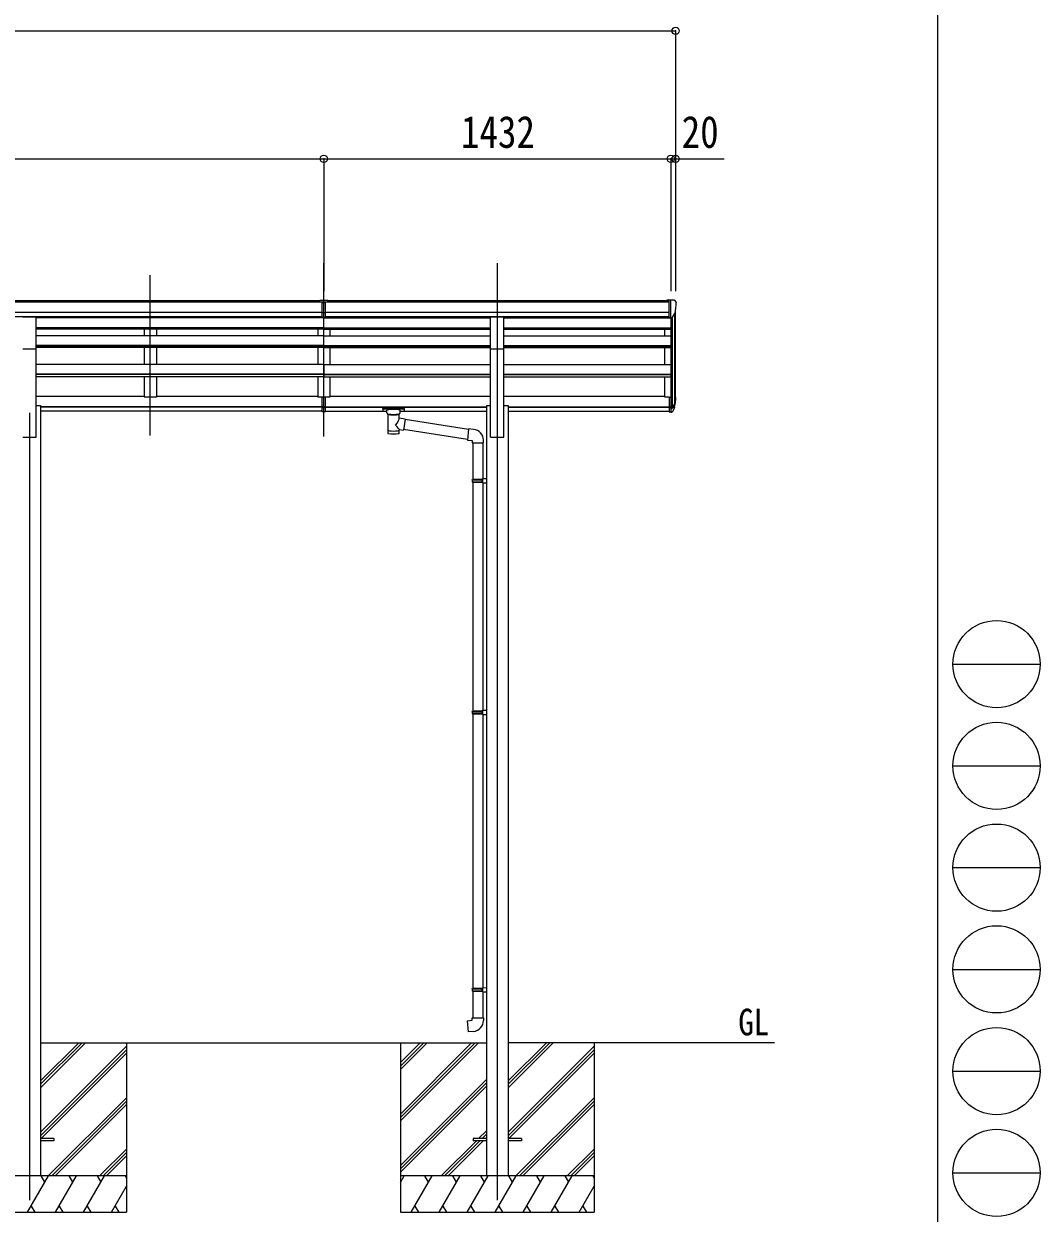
# Model space of a CAD drawing. Units: millimetres at full size, sheet at 1:30. Extents: x -8385 to 8479, y -5853 to 5787.
# Drawn here: x 4284 to 8479, y -3349 to 1561 of the extents above; entities that cross this region are included whole.
import ezdxf
from ezdxf.enums import TextEntityAlignment as Align

# ---------------------------------------------------------------- set-up
doc = ezdxf.new("R2010")
doc.units = ezdxf.units.MM
doc.header["$LTSCALE"] = 30
doc.header["$PDMODE"] = 32
doc.header["$PDSIZE"] = 30
for name, color, linetype, lineweight in [('0-0_0', 7, 'Continuous', 9), ('0-1_本体', 4, 'Continuous', 9), ('0-2_部品', 7, 'Continuous', 9), ('0-8_PARTS2', 2, 'Continuous', 9), ('0-A_寸法', 6, 'Continuous', 9), ('F-0_240', 7, 'Continuous', 9)]:
    doc.layers.add(name, color=color, linetype=linetype, lineweight=lineweight)
doc.styles.add('ＭＳ ゴシック', font='')
doc.styles.get('ＭＳ ゴシック').set_extended_font_data('MS Gothic')

msp = doc.modelspace()

# ---------------------------------------------------------------- linework, layer by layer
at = {"layer": '0-0_0'}
for p, q in [((4353.33, -2831.1), (4538.96, -2645.47)), ((4353.33, -2816.96), (4524.82, -2645.47)), ((4353.33, -2802.82), (4510.68, -2645.47)), ((4353.33, -2645.47), (6192.93, -2645.47)), ((4708.13, -2645.47), (4708.13, -3345.47)), ((5838.13, -2645.47), (5838.13, -3345.47)), ((5838.13, -2939.65), (6132.31, -2645.47)), ((5838.13, -2953.79), (6146.45, -2645.47)), ((5838.13, -2967.93), (6160.59, -2645.47)), ((5838.13, -2755.8), (5948.46, -2645.47)), ((5838.13, -2741.66), (5934.32, -2645.47)), ((5838.13, -2727.52), (5920.18, -2645.47)), ((7381.61, -2645.47), (6283.33, -2645.47)), ((6283.33, -2831.1), (6468.96, -2645.47)), ((6283.33, -2816.96), (6454.82, -2645.47)), ((6283.33, -2802.82), (6440.68, -2645.47)), ((6638.13, -2645.47), (6638.13, -3345.47)), ((4353.33, -3014.95), (4708.13, -2660.15)), ((4353.33, -3029.09), (4708.13, -2674.29)), ((4355.59, -3040.97), (4708.13, -2688.44)), ((6283.33, -3014.95), (6638.13, -2660.15)), ((6283.33, -3029.09), (6638.13, -2674.29)), ((6285.59, -3040.97), (6638.13, -2688.44)), ((5838.13, -3151.78), (6192.93, -2796.98)), ((5838.13, -3165.92), (6192.93, -2811.13)), ((5838.13, -3180.07), (6192.93, -2825.27)), ((4384.94, -3195.47), (4708.13, -2872.28)), ((4399.08, -3195.47), (4708.13, -2886.43)), ((6314.94, -3195.47), (6638.13, -2872.28)), ((6329.08, -3195.47), (6638.13, -2886.43)), ((4413.23, -3195.47), (4708.13, -2900.57)), ((6343.22, -3195.47), (6638.13, -2900.57)), ((6161.07, -3040.97), (6192.93, -3009.11)), ((6175.21, -3040.97), (6192.93, -3023.26)), ((6189.36, -3040.97), (6192.93, -3037.4)), ((4597.07, -3195.47), (4708.13, -3084.41)), ((6006.57, -3195.47), (6152.07, -3049.97)), ((6020.71, -3195.47), (6166.21, -3049.97)), ((6034.86, -3195.47), (6180.36, -3049.97)), ((6527.07, -3195.47), (6638.13, -3084.41)), ((4611.22, -3195.47), (4708.13, -3098.56)), ((4625.36, -3195.47), (4708.13, -3112.7)), ((6541.21, -3195.47), (6638.13, -3098.56)), ((6555.36, -3195.47), (6638.13, -3112.7)), ((4708.13, -3195.47), (3908.13, -3195.47)), ((4299.29, -3345.47), (4385.89, -3195.47)), ((4370.89, -3221.45), (4355.89, -3195.47)), ((4414.76, -3345.47), (4501.36, -3195.47)), ((4486.36, -3221.45), (4471.36, -3195.47)), ((4530.23, -3345.47), (4616.83, -3195.47)), ((4586.83, -3195.47), (4601.83, -3221.45)), ((4645.7, -3345.47), (4708.13, -3237.33)), ((4702.3, -3195.47), (4708.13, -3205.57)), ((6638.13, -3195.47), (5838.13, -3195.47)), ((5838.13, -3222.98), (5854.01, -3195.47)), ((5882.88, -3345.47), (5969.48, -3195.47)), ((5954.48, -3221.45), (5939.48, -3195.47)), ((5998.35, -3345.47), (6084.95, -3195.47)), ((6069.95, -3221.45), (6054.95, -3195.47)), ((6113.82, -3345.47), (6200.42, -3195.47)), ((6185.42, -3221.45), (6170.42, -3195.47)), ((6229.29, -3345.47), (6315.89, -3195.47)), ((6300.89, -3221.45), (6285.89, -3195.47)), ((6344.76, -3345.47), (6431.36, -3195.47)), ((6416.36, -3221.45), (6401.36, -3195.47)), ((6460.23, -3345.47), (6546.83, -3195.47)), ((6516.83, -3195.47), (6531.83, -3221.45)), ((6575.7, -3345.47), (6638.13, -3237.33)), ((6632.3, -3195.47), (6638.13, -3205.57)), ((4314.29, -3319.49), (4329.29, -3345.47)), ((4429.76, -3319.49), (4444.76, -3345.47)), ((4545.23, -3319.49), (4560.23, -3345.47)), ((4660.7, -3319.49), (4675.7, -3345.47)), ((5897.88, -3319.49), (5912.87, -3345.47)), ((6013.35, -3319.49), (6028.34, -3345.47)), ((6128.82, -3319.49), (6143.82, -3345.47)), ((6244.29, -3319.49), (6259.29, -3345.47)), ((6359.76, -3319.49), (6374.76, -3345.47)), ((6475.23, -3319.49), (6490.23, -3345.47)), ((6590.7, -3319.49), (6605.69, -3345.47)), ((3908.13, -3345.47), (4708.13, -3345.47)), ((5838.13, -3345.47), (6638.13, -3345.47))]:
    msp.add_line(p, q, dxfattribs=at)
at = {"layer": '0-1_本体'}
for p, q in [((-199.37, 418.65), (5505.63, 418.65)), ((-199.37, 413.3), (5505.63, 413.3)), ((5538.63, 418.65), (6947.63, 418.65)), ((5538.63, 413.3), (6947.63, 413.3)), ((-199.37, 369.77), (5515.63, 369.77)), ((-199.37, 352.1), (5515.63, 352.1)), ((5515.63, 349.61), (4335.63, 349.61)), ((5522.13, 347.26), (4335.63, 347.26)), ((4781.13, 349.73), (4781.13, 347.26)), ((4831.13, 349.73), (4831.13, 347.26)), ((5497.13, 349.73), (5497.13, 347.26)), ((5522.13, 299.98), (5522.13, 347.26)), ((5522.13, 347.26), (6210.63, 347.26)), ((5528.63, 369.77), (6947.63, 369.77)), ((5528.63, 352.1), (6947.63, 352.1)), ((5528.63, 349.61), (6210.63, 349.61)), ((5547.13, 349.73), (5547.13, 347.26)), ((6265.63, 349.61), (6947.63, 349.61)), ((6265.63, 347.26), (6954.13, 347.26)), ((6954.13, 347.27), (6954.13, 19.82)), ((6960.13, 347.74), (6960.13, -24.61)), ((6969.85, 363.1), (6969.85, -6.61)), ((6974.13, 17.65), (6974.13, 381.9)), ((5522.13, 305.07), (4335.63, 305.07)), ((5522.13, 303.67), (4335.63, 303.67)), ((5522.13, 299.98), (4335.63, 299.98)), ((4781.13, 299.98), (4781.13, 272.74)), ((4831.13, 299.98), (4831.13, 272.74)), ((5497.13, 299.98), (5497.13, 272.74)), ((5522.13, 305.07), (6210.63, 305.07)), ((5522.13, 303.67), (6210.63, 303.67)), ((5522.13, 299.98), (6210.63, 299.98)), ((5547.13, 299.98), (5547.13, 272.74)), ((6265.63, 305.07), (6954.13, 305.07)), ((6265.63, 303.67), (6954.13, 303.67)), ((6265.63, 299.98), (6954.13, 299.98)), ((6929.13, 272.74), (6929.13, 299.98)), ((5522.13, 272.74), (4335.63, 272.74)), ((6265.63, 272.74), (6954.13, 272.74)), ((5522.13, 232.01), (4335.63, 232.01)), ((5522.13, 230.52), (4335.63, 230.52)), ((5522.13, 223.71), (4335.63, 223.71)), ((4335.63, -145.47), (4335.63, 218.47)), ((4781.13, 223.71), (4781.13, 154.22)), ((4831.13, 223.71), (4831.13, 154.22)), ((5497.13, 223.71), (5497.13, 154.22)), ((5522.13, 232.01), (6210.63, 232.01)), ((5522.13, 230.52), (6210.63, 230.52)), ((5522.13, 223.71), (6210.63, 223.71)), ((5547.13, 223.71), (5547.13, 154.22)), ((6210.63, -145.47), (6210.63, 218.47)), ((6265.63, 232.01), (6954.13, 232.01)), ((6265.63, 230.52), (6954.13, 230.52)), ((6265.63, 223.71), (6954.13, 223.71)), ((6265.63, -145.47), (6265.63, 218.47)), ((6929.13, 154.22), (6929.13, 223.71)), ((5522.13, 154.22), (4335.63, 154.22)), ((5522.13, 154.22), (5522.13, 103.95)), ((5522.13, 154.22), (6210.63, 154.22)), ((6265.63, 154.22), (6954.13, 154.22)), ((5522.13, 114.91), (4335.63, 114.91)), ((5522.13, 113.43), (4335.63, 113.43)), ((5522.13, 103.95), (4335.63, 103.95)), ((4781.13, 103.95), (4781.13, 19)), ((4831.13, 103.95), (4831.13, 19)), ((5497.13, 103.95), (5497.13, 19)), ((5522.13, 114.91), (6210.63, 114.91)), ((5522.13, 113.43), (6210.63, 113.43)), ((5522.13, 103.95), (6210.63, 103.95)), ((6265.63, 114.91), (6954.13, 114.91)), ((6265.63, 113.43), (6954.13, 113.43)), ((6265.63, 103.95), (6954.13, 103.95)), ((6929.13, 19), (6929.13, 103.95)), ((4335.63, 23.8), (4781.13, 23.8)), ((4831.13, 19), (4781.13, 19)), ((4831.13, 23.8), (5497.13, 23.8)), ((5547.13, 23.8), (6210.63, 23.8)), ((6265.63, 23.8), (6929.13, 23.8)), ((6947.63, 19), (6929.13, 19)), ((4335.63, -15.47), (4353.33, -15.47)), ((4353.33, -15.47), (4353.33, -3195.47)), ((5515.63, -20.51), (4353.33, -20.51)), ((5515.63, -21.89), (4353.33, -21.89)), ((5515.63, -39.07), (4353.33, -39.07)), ((5528.63, -20.51), (6192.93, -20.51)), ((5528.63, -21.89), (6192.93, -21.89)), ((5528.63, -39.07), (5782.63, -39.07)), ((5836.63, -39.07), (6192.93, -39.07)), ((6192.93, -15.47), (6210.63, -15.47)), ((6192.93, -15.47), (6192.93, -3195.47)), ((6265.63, -15.47), (6283.33, -15.47)), ((6283.33, -15.47), (6283.33, -3195.47)), ((6283.33, -20.51), (6947.63, -20.51)), ((6283.33, -21.89), (6947.63, -21.89)), ((6283.33, -39.07), (6947.63, -39.07)), ((4280.63, -145.47), (4335.63, -145.47)), ((6210.63, -145.47), (6265.63, -145.47))]:
    msp.add_line(p, q, dxfattribs=at)
for points in [[(5522.13, 223.71), (5522.13, 272.74), (6210.63, 272.74)], [(5547.13, 103.95), (5547.13, 19), (5497.13, 19)]]:
    msp.add_lwpolyline(points, dxfattribs=at)
at = {"layer": '0-2_部品'}
for p, q in [((5505.63, 412.22), (5505.63, 420.06)), ((5505.63, 412.22), (5515.63, 412.22)), ((5522.13, 411.4), (5515.63, 411.8)), ((5515.63, 410.22), (5528.63, 410.22)), ((5528.63, 411.74), (5522.13, 411.42)), ((5528.63, 348.59), (5528.63, 413.87)), ((6947.63, 420.25), (6937.63, 420.16)), ((6937.63, 418.65), (6937.63, 420.16)), ((6947.63, 348.27), (6947.63, 420.25)), ((6966.13, 420.25), (6947.63, 420.25)), ((6954.13, 347.27), (6954.13, 420.25)), ((6966.13, 420.25), (6968.46, 420.11)), ((6969.22, 419.68), (6973.29, 413.88)), ((6976.13, 410.88), (6976.13, 410.25)), ((4280.63, 350.38), (4335.63, 350.38)), ((4335.63, 218.31), (4335.63, 350.38)), ((5515.63, 368.7), (5522.13, 368.54)), ((5515.63, 349.65), (5522.13, 349.26)), ((5522.13, 368.54), (5528.63, 368.7)), ((5522.13, 349.26), (5528.63, 349.65)), ((6210.63, 350.38), (6265.63, 350.38)), ((6210.63, 218.31), (6210.63, 350.38)), ((6265.63, 218.31), (6265.63, 350.38)), ((6947.63, 348.27), (6954.13, 348.27)), ((6954.13, 347.27), (6959.34, 347.59)), ((6961.76, 349.08), (6971.03, 365.15)), ((4280.63, 218.31), (4335.63, 218.31)), ((6210.63, 218.31), (6265.63, 218.31)), ((5515.63, -18.49), (5515.63, 19)), ((5522.13, 23.8), (5522.13, 23.8)), ((5528.63, -18.49), (5528.63, 19)), ((6947.63, 19.82), (6947.63, -41.24)), ((6947.63, 19.82), (6954.13, 19.82)), ((6954.13, 19.82), (6954.13, -42.06)), ((5515.63, -18.49), (5528.63, -18.49)), ((5515.63, -40.73), (5515.63, -18.49)), ((5515.63, -23.89), (5528.63, -23.89)), ((5515.63, -39.67), (5522.13, -40.06)), ((5522.13, -40.06), (5528.63, -39.67)), ((5528.63, -40.73), (5528.63, -18.49)), ((5766.13, -26.95), (5766.13, -37.71)), ((5766.13, -27.14), (5766.13, -28.68)), ((5768.13, -26.29), (5851.13, -26.29)), ((5768.13, -28.47), (5851.13, -28.47)), ((5768.13, -38.38), (5782.63, -38.38)), ((5782.63, -45.18), (5782.63, -34.91)), ((5836.63, -45.18), (5836.63, -34.91)), ((5836.63, -38.38), (5851.13, -38.38)), ((5853.13, -26.95), (5853.13, -37.71)), ((6947.63, -18.49), (6954.13, -18.49)), ((6947.63, -23.89), (6954.13, -23.89)), ((6947.63, -41.24), (6954.13, -41.24)), ((6954.13, -24.89), (6959.27, -24.89)), ((6954.13, -26.89), (6958.98, -26.89)), ((6954.13, -42.06), (6958.98, -42.06)), ((6960.56, -24.14), (6970.32, -5.72)), ((6971.74, -6.22), (6961.57, -25.39)), ((6969.15, -23.07), (6961.57, -40.56)), ((5786.73, -49.68), (5786.71, -129.98)), ((5832.53, -67.26), (5832.53, -49.67)), ((5857.75, -71.16), (5832.53, -67.25)), ((5857.75, -71.16), (5850.73, -116.42)), ((6118.84, -113.73), (5857.44, -73.18)), ((5832.55, -129.98), (5832.53, -113.35)), ((5832.53, -113.6), (5850.73, -116.42)), ((6115.17, -155.66), (5851, -114.68)), ((6139.85, -113.55), (6119.02, -111.72)), ((6134.93, -169.29), (6180.93, -169.29)), ((6136.93, -169.29), (6136.93, -319.53)), ((6178.93, -169.29), (6178.93, -316.97)), ((6180.93, -169.29), (6180.93, -158.38)), ((6134.93, -321.53), (6135.93, -319.53)), ((6134.93, -321.53), (6178.93, -321.53)), ((6134.93, -321.53), (6134.93, -329.53)), ((6134.93, -329.53), (6178.93, -329.53)), ((6134.93, -329.53), (6135.93, -331.53)), ((6135.93, -319.53), (6178.93, -319.53)), ((6135.93, -331.53), (6178.93, -331.53)), ((6136.93, -331.53), (6136.93, -1275.72)), ((6174.45, -321.53), (6174.02, -319.53)), ((6176.93, -317.03), (6192.93, -316.56)), ((6176.93, -319.03), (6176.93, -317.03)), ((6176.93, -319.03), (6178.93, -319.03)), ((6176.93, -334.03), (6176.93, -332.03)), ((6176.93, -334.03), (6192.93, -334.5)), ((6178.93, -334.09), (6178.93, -1273.16)), ((6192.93, -316.56), (6192.93, -334.5)), ((6134.93, -1277.72), (6135.93, -1275.72)), ((6135.93, -1275.72), (6178.93, -1275.72)), ((6174.45, -1277.72), (6174.02, -1275.72)), ((6176.93, -1273.22), (6192.93, -1272.75)), ((6176.93, -1275.22), (6176.93, -1273.22)), ((6176.93, -1275.22), (6178.93, -1275.22)), ((6192.93, -1272.75), (6192.93, -1290.69)), ((6134.93, -1277.72), (6178.93, -1277.72)), ((6134.93, -1277.72), (6134.93, -1285.72)), ((6134.93, -1285.72), (6178.93, -1285.72)), ((6134.93, -1285.72), (6135.93, -1287.72)), ((6135.93, -1287.72), (6178.93, -1287.72)), ((6136.93, -1287.72), (6136.93, -2420.88)), ((6176.93, -1290.22), (6176.93, -1288.22)), ((6176.93, -1290.22), (6192.93, -1290.69)), ((6178.93, -1290.28), (6178.93, -2418.32)), ((6134.93, -2422.88), (6135.93, -2420.88)), ((6134.93, -2422.88), (6178.93, -2422.88)), ((6134.93, -2422.88), (6134.93, -2430.88)), ((6134.93, -2430.88), (6178.93, -2430.88)), ((6134.93, -2430.88), (6135.93, -2432.88)), ((6135.93, -2420.88), (6178.93, -2420.88)), ((6135.93, -2432.88), (6178.93, -2432.88)), ((6136.93, -2432.88), (6136.93, -2542.88)), ((6174.45, -2422.88), (6174.02, -2420.88)), ((6176.93, -2418.38), (6192.93, -2417.91)), ((6176.93, -2420.38), (6176.93, -2418.38)), ((6176.93, -2420.38), (6178.93, -2420.38)), ((6176.93, -2435.38), (6176.93, -2433.38)), ((6176.93, -2435.38), (6192.93, -2435.85)), ((6178.93, -2435.44), (6178.93, -2542.88)), ((6192.93, -2417.91), (6192.93, -2435.85)), ((6134.93, -2542.88), (6180.93, -2542.88)), ((6134.93, -2552.88), (6134.93, -2542.88)), ((6180.93, -2542.88), (6180.93, -2553.79))]:
    msp.add_line(p, q, dxfattribs=at)
at = {"layer": '0-2_部品', "color": 4}
for p, q in [((4407.73, -3040.97), (4352.93, -3040.97)), ((6138.13, -3040.97), (6138.13, -3049.97)), ((6192.93, -3040.97), (6138.13, -3040.97)), ((6338.13, -3040.97), (6283.33, -3040.97)), ((6338.13, -3040.97), (6338.13, -3049.97)), ((6192.93, -3049.97), (6138.13, -3049.97)), ((6338.13, -3049.97), (6283.33, -3049.97))]:
    msp.add_line(p, q, dxfattribs=at)
at = {"layer": '0-2_部品'}
for points in [[(5505.63, 420.06), (5523.63, 420.22), (5538.63, 420.09)], [(5528.63, 348.59), (5522.13, 348.19), (5515.63, 348.59), (5515.63, 413.93)], [(5528.63, 412.26), (5538.63, 412.35), (5538.63, 420.09)], [(5528.63, 367.6), (5525.37, 367.51), (5522.13, 367.43), (5518.89, 367.51), (5515.63, 367.6)], [(5528.63, -40.73), (5522.13, -41.13), (5515.63, -40.73)], [(5766.13, -26.95), (5766.17, -26.76), (5766.25, -26.62), (5766.35, -26.53), (5766.45, -26.47), (5766.57, -26.42), (5766.87, -26.36), (5767.36, -26.31), (5767.9, -26.29), (5768.13, -26.29)], [(5766.13, -37.71), (5766.17, -37.91), (5766.25, -38.04), (5766.35, -38.14), (5766.45, -38.2), (5766.57, -38.24), (5766.87, -38.31), (5767.36, -38.35), (5767.9, -38.37), (5768.13, -38.38)], [(5782.67, -45.13), (5782.65, -45.48), (5782.89, -46.44), (5783.41, -47.32), (5784.22, -48.16), (5785.33, -48.96), (5786.73, -49.68)], [(5832.53, -49.67), (5832.76, -49.58), (5834.12, -48.84), (5835.23, -48), (5835.99, -47.13), (5836.45, -46.23), (5836.62, -45.34)], [(5851.13, -26.29), (5851.48, -26.29), (5852.01, -26.32), (5852.46, -26.37), (5852.77, -26.45), (5852.94, -26.54), (5853.06, -26.68), (5853.12, -26.86), (5853.13, -26.95)], [(5851.13, -38.38), (5851.48, -38.37), (5852.01, -38.35), (5852.46, -38.3), (5852.77, -38.22), (5852.94, -38.12), (5853.06, -37.98), (5853.12, -37.8), (5853.13, -37.71)], [(6119.02, -111.72), (6115.01, -157.55), (6134.93, -159.29), (6134.93, -169.29)], [(6174.45, -321.53), (6174.45, -329.53), (6174.02, -331.53)], [(6176.93, -332.03), (6178.93, -332.03), (6178.93, -319.03)], [(6176.93, -1288.22), (6178.93, -1288.22), (6178.93, -1275.22)], [(6174.45, -1277.72), (6174.45, -1285.72), (6174.02, -1287.72)], [(6174.45, -2422.88), (6174.45, -2430.88), (6174.02, -2432.88)], [(6176.93, -2433.38), (6178.93, -2433.38), (6178.93, -2420.38)], [(6139.85, -2598.62), (6119.02, -2600.45), (6115.01, -2554.62), (6134.93, -2552.88)]]:
    msp.add_lwpolyline(points, dxfattribs=at)
at = {"layer": '0-2_部品', "color": 4}
msp.add_lwpolyline([(4407.73, -3040.97), (4407.73, -3049.97), (4352.93, -3049.97)], dxfattribs=at)
at = {"layer": '0-2_部品'}
for centre, radius, start, end in [((6968.4, 419.11), 1, 35, 86.5), ((6774.13, 410.25), 202, 347.09739, 0), ((6973.13, 410.88), 3, 0, 87), ((6959.16, 350.58), 3, 273.5, 330), ((6840.91, 13.01), 133.22, 344.28698, 356.72013), ((6886.18, 20.23), 88.05, 342.78929, 2.77608), ((6885.47, 15.95), 89.07, 345.58812, 5.50424), ((6958.98, -23.89), 3, 270, 330), ((6958.98, -39.06), 3, 270, 330), ((6959.27, -23.39), 1.5, 270, 330), ((6135.93, -158.38), 45, 0, 85), ((6135.93, -2553.79), 45, 275, 0)]:
    msp.add_arc(centre, radius, start, end, dxfattribs=at)
for centre, major_axis, ratio, start_param, end_param in [((5546.7, 409.91), (24.57, -1.51), 0.121868, 3.1422238, 3.1491027), ((5768.13, -28.68), (2, 0), 0.109601, 1.5707963, 3.1415927), ((5809.63, -34.91), (27, 0), 0.122176, 6.2831853, 9.424778), ((5820.63, -45.18), (16, 0), 0.361356, 6.2636979, 6.2831853), ((5851.13, -28.68), (2, 0), 0.109601, 0, 1.5707963), ((5809.64, -50.14), (-22.91, 0.42), 0.072511, 0.0008029, 1.5715993), ((5809.64, -51.76), (-22.91, 0.42), 0.072511, 0.0008029, 1.5715993), ((5809.62, -50.14), (22.92, 0.42), 0.07247, 4.71158, 6.2823764), ((5809.62, -51.76), (22.92, 0.42), 0.07247, 4.71158, 6.2823764), ((5809.63, -93.8), (-22.81, -26.62), 0.234429, 1.6855472, 3.1268519), ((5812.19, -91.15), (20.32, -22.25), 0.045535, 0.0389954, 1.3075346), ((5809.63, -129.98), (22.92, 0), 0.101955, 3.1415499, 6.2833984), ((5809.63, -117.53), (22.91, 0), 0.122865, 3.1415927, 6.2831853)]:
    msp.add_ellipse(centre, major_axis=major_axis, ratio=ratio, start_param=start_param, end_param=end_param, dxfattribs=at)
at = {"layer": '0-8_PARTS2'}
for p, q in [((5522.13, -143.13), (5522.13, 572.14)), ((6238.13, 572.14), (6238.13, -3295.47)), ((4806.13, -139.27), (4806.13, 523.26)), ((4308.13, -45.47), (4308.13, -3295.47))]:
    msp.add_line(p, q, dxfattribs=at)
at = {"layer": '0-A_寸法'}
for p, q in [((-225.87, 1531.39), (6974.13, 1531.39)), ((6974.13, 1531.39), (6974.13, 457.26)), ((-205.87, 1002.89), (5522.13, 1002.89)), ((5522.13, 1002.89), (5522.13, 457.26)), ((5522.13, 1002.89), (5522.13, 457.26)), ((5522.13, 1002.89), (6954.13, 1002.89)), ((6954.13, 1002.89), (6954.13, 457.26)), ((6954.13, 1002.89), (6974.13, 1002.89)), ((6974.13, 1002.89), (6974.13, 457.26)), ((6974.13, 1002.89), (7174.13, 1002.89))]:
    msp.add_line(p, q, dxfattribs=at)
for p in [(6974.13, 1531.39), (5522.13, 1002.89), (6954.13, 1002.89), (6974.13, 1002.89)]:
    msp.add_point(p, dxfattribs=at)
at = {"layer": 'F-0_240', "color": 5}
msp.add_line((8054.55, 5787.34), (8054.55, -5852.66), dxfattribs=at)
at = {"layer": 'F-0_240', "color": 4}
for p, q in [((8118.66, -1082.66), (8478.66, -1082.66)), ((8118.66, -1502.66), (8478.66, -1502.66)), ((8118.66, -1922.66), (8478.66, -1922.66)), ((8118.66, -2342.66), (8478.66, -2342.66)), ((8118.66, -2762.66), (8478.66, -2762.66)), ((8118.66, -3182.66), (8478.66, -3182.66))]:
    msp.add_line(p, q, dxfattribs=at)
for centre in [(8298.66, -1082.66), (8298.66, -1502.66), (8298.66, -1922.66), (8298.66, -2342.66), (8298.66, -2762.66), (8298.66, -3182.66)]:
    msp.add_circle(centre, 180, dxfattribs=at)

# ---------------------------------------------------------------- texts
at = {"layer": '0-0_0', "style": 'ＭＳ ゴシック', "width": 0.85}
msp.add_text('GL', height=110, dxfattribs=at).set_placement((7232.6, -2647.91), align=Align.BOTTOM_LEFT)
at = {"layer": '0-A_寸法', "color": 7, "style": 'ＭＳ ゴシック', "width": 0.85}
for s, p in [('1432', (6088.13, 1008.89)), ('20', (6999.13, 1008.89))]:
    msp.add_text(s, height=132, dxfattribs=at).set_placement(p, align=Align.BOTTOM_LEFT)

doc.saveas('drawing.dxf')
